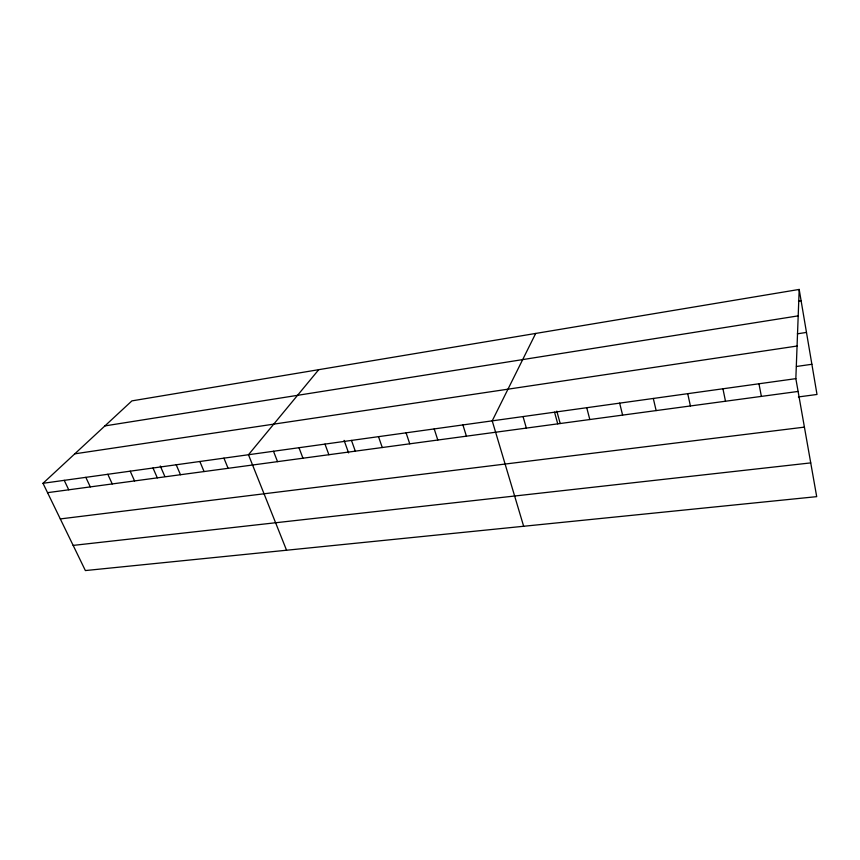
<?xml version="1.0" encoding="UTF-8"?>
<svg xmlns="http://www.w3.org/2000/svg" width="860" height="860" viewBox="0 0 860 860"><rect width="100%" height="100%" fill="white"/><g stroke="black" fill="none" stroke-linecap="round" stroke-linejoin="round"><path stroke-width="1.29" d="M795.844 378.647L799.187 289.433L131.913 400.878L43 483.298L85.376 570.567L816.699 496.65L795.844 378.647L43 483.298M535.694 333.443L492.221 420.852L523.654 526.266M318.727 369.682L248.475 454.736L286.552 550.228M798.488 301.183L801.111 300.753M104.92 425.904L798.198 315.867M797.381 333.82L806.476 332.422M74.788 453.833L797.07 346.032M796.446 366.478L811.883 364.274M47.547 492.662L798.101 391.44M798.392 396.944L817 394.471L799.187 289.433M60.297 518.924L804.412 427.13M73.154 545.401L810.733 462.895M64.221 480.342L68.736 489.802M85.828 477.343L90.289 486.9M107.812 474.279L112.23 483.933M130.204 471.173L134.569 480.923M152.994 468.001L157.315 477.859M160.282 465.991L164.819 476.408M176.203 464.776L180.482 474.731M199.853 461.487L204.067 471.549M223.933 458.143L228.094 468.313M273.491 451.253L277.533 461.648M298.99 447.705L302.957 458.219M324.983 444.093L328.875 454.725M344.097 440.363L348.59 452.897M351.482 440.417L355.309 451.156M378.507 436.654L382.259 447.522M406.081 432.827L409.747 443.814M434.214 428.914L437.794 440.03M462.916 424.926L466.41 436.171M523.052 416.562L526.341 428.087M556.818 411.101L560.193 423.518M554.549 412.187L557.731 423.851M586.746 407.715L589.809 419.529M619.651 403.136L622.608 415.1M653.31 398.459L656.137 410.585M687.721 393.676L690.419 405.963M722.938 388.774L725.496 401.233M758.961 383.775L761.38 396.385"/></g></svg>
